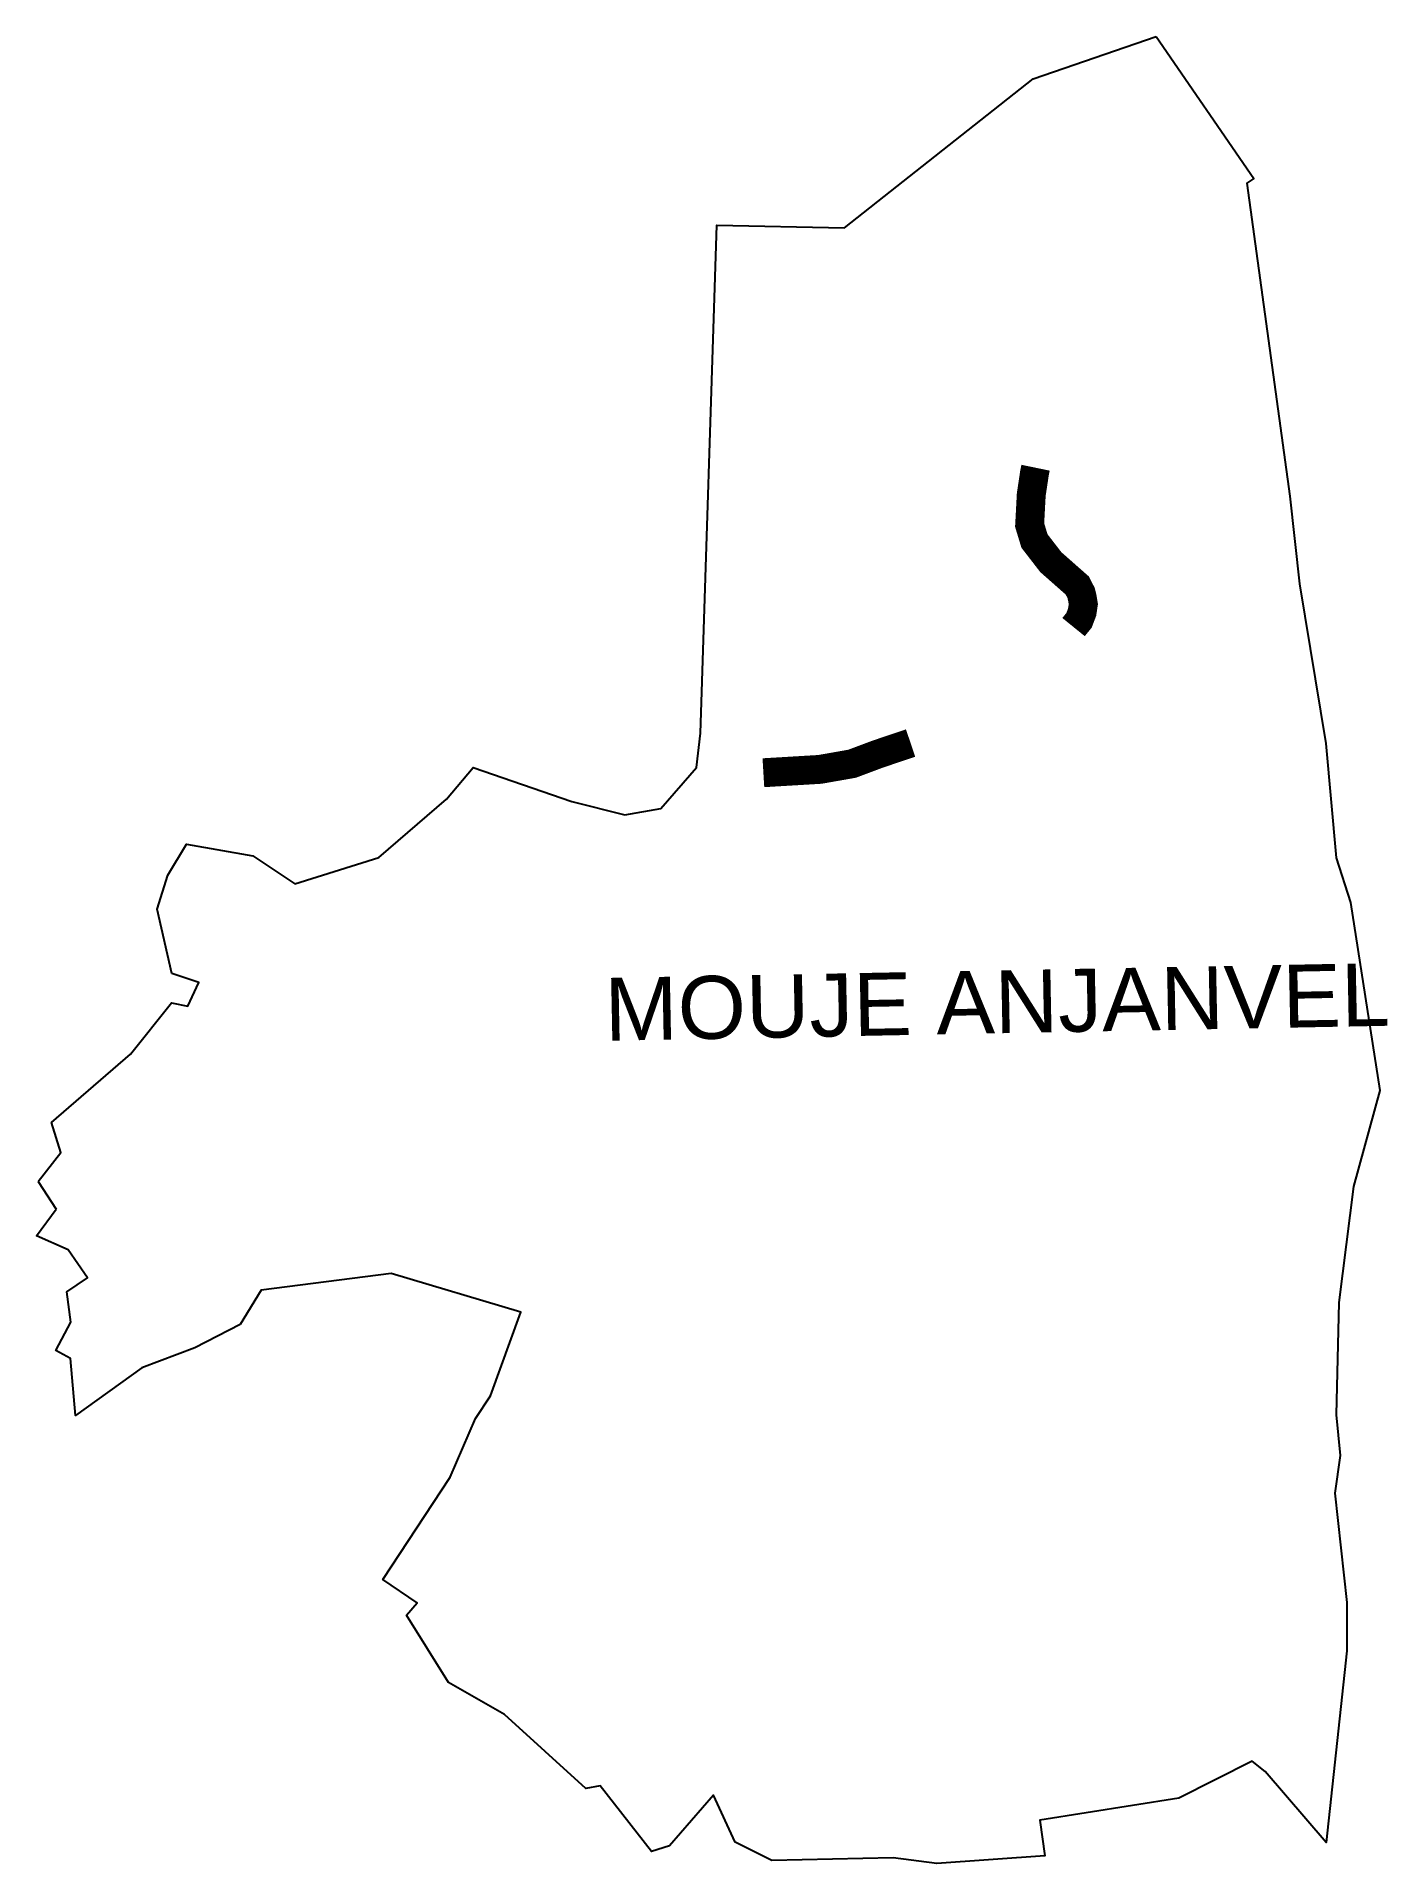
# Model space of a CAD drawing. Header units: metres. Extents: x 303201 to 305538, y 1941398 to 1944559.
import ezdxf

# ---------------------------------------------------------------- set-up
doc = ezdxf.new("R2010")
doc.units = ezdxf.units.M
for name, color, linetype in [('NATURALLY PROTECTED', 3, 'Continuous'), ('village', 3, 'Continuous'), ('VILLAGE NAME', 250, 'Continuous')]:
    doc.layers.add(name, color=color, linetype=linetype)
doc.styles.get("Standard").update_dxf_attribs({"font": 'calibri.ttf'})

msp = doc.modelspace()

# ---------------------------------------------------------------- linework, layer by layer
at = {"layer": 'NATURALLY PROTECTED', "color": 116, "true_color": 0x136734, "const_width": 50, "flags": 128}
for points in [[(304929.6, 1943813.2), (304927.7, 1943804), (304922.1, 1943766.7), (304919.3, 1943714), (304927.7, 1943686.4), (304956, 1943649.8), (304986.7, 1943622.7), (305001.7, 1943609.5), (305008.4, 1943596.4), (305010.3, 1943588.4), (305012.2, 1943577.2), (305010.1, 1943563.2), (305004.7, 1943549.1), (304995.3, 1943537.5)], [(304713.3, 1943336.9), (304657, 1943317.9), (304612.2, 1943301.1), (304556.4, 1943291.3), (304458.6, 1943285.5)]]:
    msp.add_lwpolyline(points, dxfattribs=at)
at = {"layer": 'village', "flags": 128}
msp.add_lwpolyline([(303203.7, 1942578.4), (303235.1, 1942530.5)], dxfattribs=at)
at = {"layer": 'village', "color": 3, "true_color": 0x00ff00}
for points in [[(305138.1, 1944559.2, 0), (305307.1, 1944313.5, 0), (305295.4, 1944305.6, 0), (305369.7, 1943763.9, 0), (305386, 1943612.1, 0), (305431.9, 1943336, 0), (305449.9, 1943138, 0), (305474.7, 1943061, 0), (305525.3, 1942735.8, 0), (305479.8, 1942569.8, 0), (305454.1, 1942369, 0), (305449.7, 1942174.7, 0), (305456.5, 1942104.1, 0), (305447.3, 1942038.9, 0), (305467.9, 1941849.8, 0), (305468.1, 1941766.3, 0), (305432.3, 1941434.6, 0), (305327, 1941557.6, 0), (305304.5, 1941575.7, 0), (305177.5, 1941511.7, 0), (304936.9, 1941473.2, 0), (304945.7, 1941411.4, 0), (304759, 1941398.5, 0), (304683.3, 1941408.1, 0), (304473.2, 1941403.4, 0), (304409.9, 1941435.3, 0), (304372.2, 1941516.7, 0), (304296.2, 1941428.8, 0), (304265.1, 1941419.1, 0), (304176.1, 1941532.6, 0), (304151.4, 1941527.9, 0), (304010.7, 1941656.1, 0), (303914, 1941711.4, 0), (303841, 1941828, 0), (303859.4, 1941849.4, 0), (303800, 1941889.5, 0), (303916.5, 1942066.8, 0), (303960.5, 1942168.5, 0), (303986.2, 1942207.4, 0), (304038.7, 1942352.3, 0), (303814.4, 1942419.4, 0), (303589.3, 1942390.3, 0), (303553.3, 1942330.9, 0), (303474.6, 1942290.6, 0), (303382.8, 1942256.2, 0), (303268.2, 1942173.3, 0), (303259.8, 1942272.2, 0), (303234, 1942286, 0), (303260.2, 1942335.1, 0), (303253.6, 1942387.7, 0), (303289, 1942411.4, 0), (303255.8, 1942459.9, 0), (303200.9, 1942484.1, 0), (303235.1, 1942530.5, 0)], [(303203.7, 1942578.4, 0), (303243.2, 1942628.7, 0), (303226.5, 1942680.2, 0), (303363.7, 1942798.8, 0), (303434.3, 1942887.6, 0), (303462.5, 1942881.7, 0), (303481.8, 1942922.5, 0), (303434.8, 1942938, 0), (303409.7, 1943049.7, 0), (303427.8, 1943108.3, 0), (303460.6, 1943162.1, 0), (303575.2, 1943141.9, 0), (303647.6, 1943093.5, 0), (303793.3, 1943139, 0), (303910.4, 1943239.6, 0), (303956.4, 1943294.7, 0), (304126.9, 1943235.5, 0), (304218.9, 1943212.5, 0), (304281.4, 1943223.5, 0), (304342.6, 1943294.3, 0), (304349.6, 1943353.9, 0), (304377.8, 1944233, 0), (304599.1, 1944228.4, 0), (304925.6, 1944486.2, 0), (305138.1, 1944559.2, 0), (305138.1, 1944559.2, 0)]]:
    msp.add_polyline3d(points, dxfattribs=at)

# ---------------------------------------------------------------- texts
at = {"layer": 'VILLAGE NAME', "insert": (304182.7, 1942930.4), "char_height": 108.748, "attachment_point": 1, "rotation": 1.1028}
msp.add_mtext_dynamic_manual_height_columns('{\\fArial|b0|i0|c0|p34;MOUJE ANJANVEL}', width=1571.314, gutter_width=543.7, heights=[0], dxfattribs=at)

doc.saveas('drawing.dxf')
